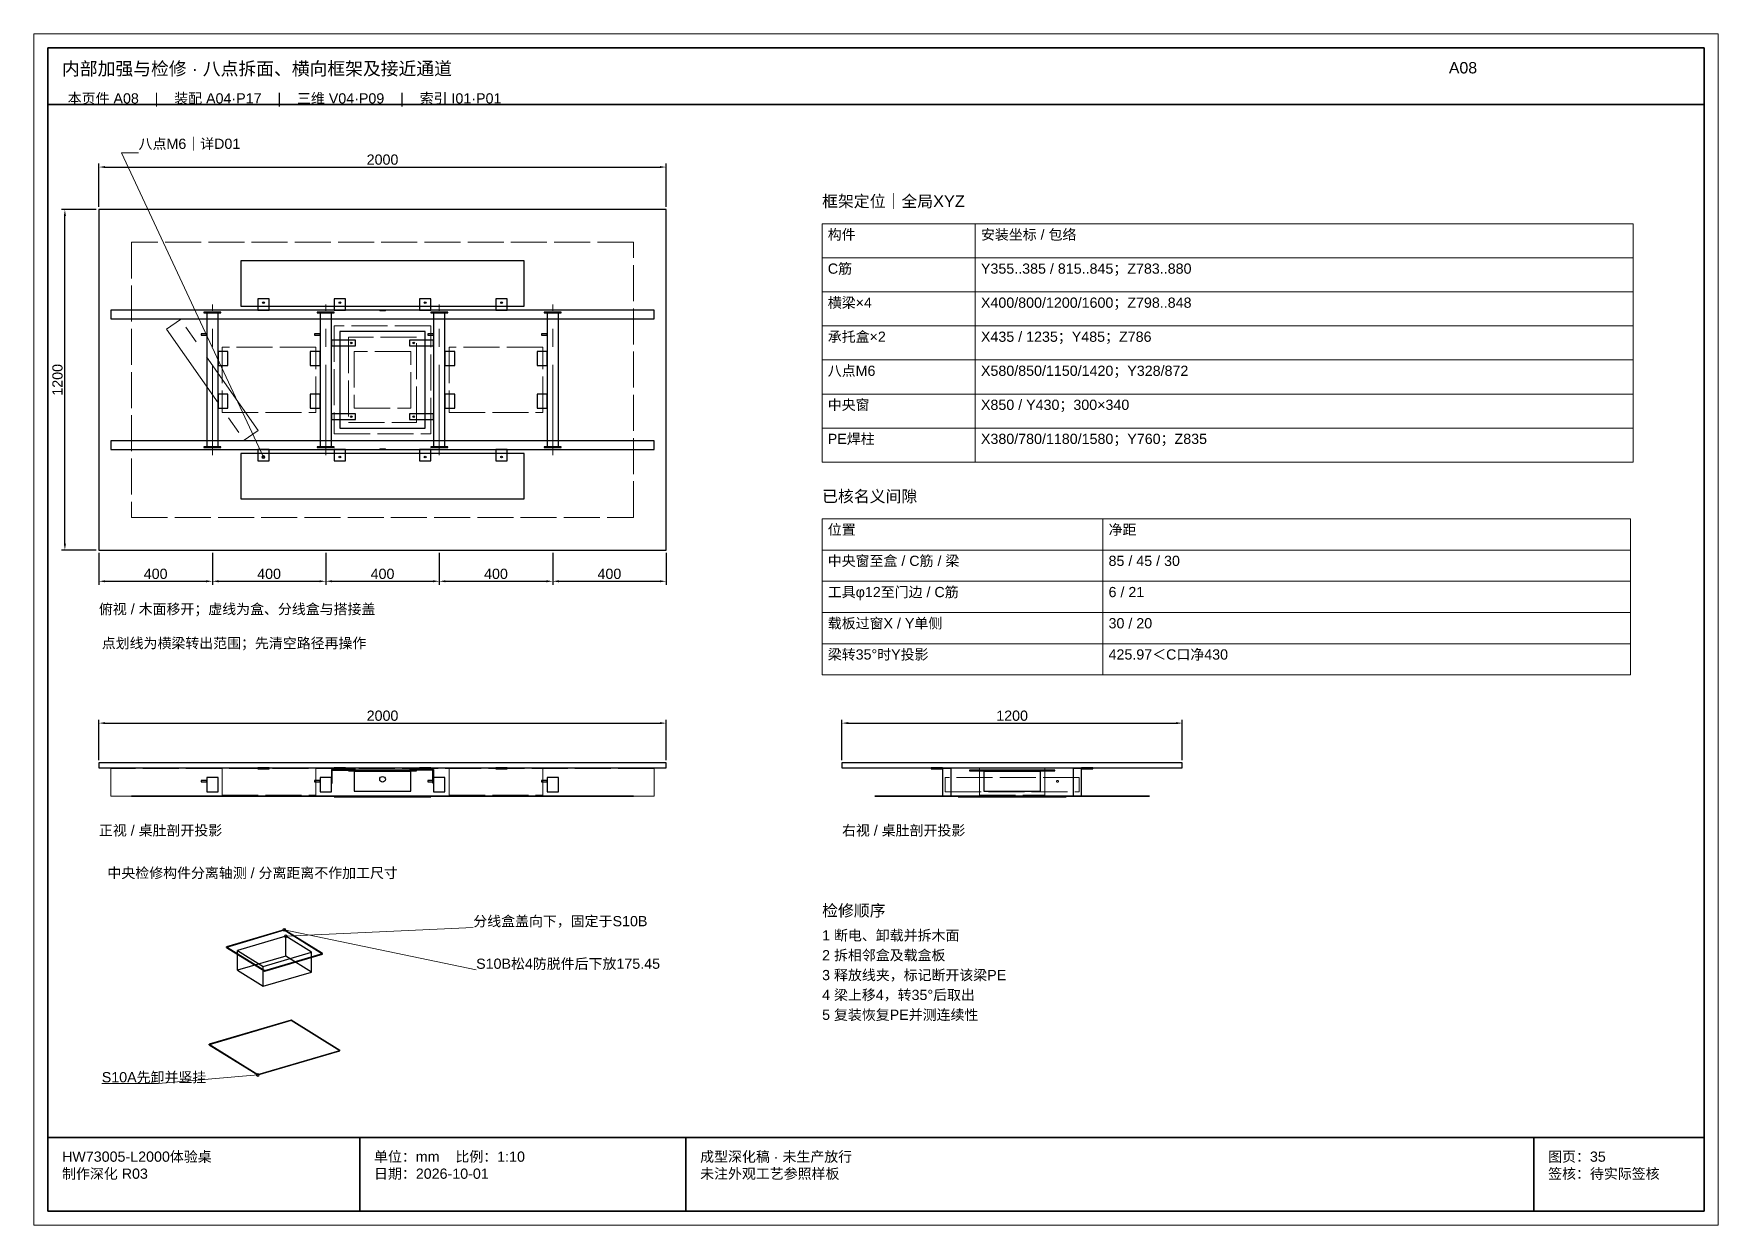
# Paper-space layout 'A08' of a CAD drawing. Header units: millimetres. Extents: x 0 to 594, y 0 to 420.
# The model-space entities are those that its viewports show. They can reach past a viewport. Long polylines and large blocks are cut down to what shows.
import ezdxf

# ---------------------------------------------------------------- set-up
doc = ezdxf.new("R2010")
doc.units = ezdxf.units.MM
doc.linetypes.add('CENTER', pattern=[5.08, 3.175, -0.635, 0.635, -0.635])
doc.linetypes.add('DASHED', pattern=[1.524, 1.27, -0.254])
for name, color, linetype, lineweight in [('CENTER', 8, 'CENTER', 13), ('DIM', 7, 'Continuous', 13), ('FRAME', 7, 'Continuous', 35), ('HIDDEN', 8, 'DASHED', 13), ('NOTE', 7, 'Continuous', 18), ('OUTLINE', 7, 'Continuous', 25)]:
    doc.layers.add(name, color=color, linetype=linetype, lineweight=lineweight)
doc.styles.add('CN', font='Arial Unicode.ttf')
doc.dimstyles.new('D10_A2', dxfattribs={"dimtxt": 36, "dimasz": 22, "dimexe": 12, "dimexo": 10, "dimgap": 8, "dimtad": 1, "dimdsep": 46, "dimtxsty": 'CN', "dimcen": 2.5, "dimclrd": 7, "dimclre": 7, "dimclrt": 7, "dimazin": 3, "dimtfac": 1, "dimtmove": 0, "dimatfit": 3})

msp = doc.modelspace()

# ---------------------------------------------------------------- linework, layer by layer
at = {"layer": 'CENTER'}
for p, q in [((228630, 2715), (228630, 3245)), ((229030, 2715), (229030, 3245)), ((229430, 2715), (229430, 3245)), ((229830, 2715), (229830, 3245))]:
    msp.add_line(p, q, dxfattribs=at)
msp.add_lwpolyline([(228742.51, 2767.015), (228791.659, 2801.43), (228517.49, 3192.985), (228468.341, 3158.57)], close=True, dxfattribs=at)
at = {"layer": 'DIM'}
for points in [[(228810, 2708), (228310, 3780), (228370, 3780)], [(228883.5, 1041.7), (229560, 900), (229560, 900)], [(228889, 1018.7), (229550, 1050), (229550, 1050)], [(228790, 530), (228440, 500), (228240, 500)]]:
    msp.add_lwpolyline(points, dxfattribs=at)
for points in [[(230780, 3410), (231320, 3410), (231320, 3530), (230780, 3530)], [(231320, 3410), (233640, 3410), (233640, 3530), (231320, 3530)], [(230780, 3290), (231320, 3290), (231320, 3410), (230780, 3410)], [(231320, 3290), (233640, 3290), (233640, 3410), (231320, 3410)], [(230780, 3170), (231320, 3170), (231320, 3290), (230780, 3290)], [(231320, 3170), (233640, 3170), (233640, 3290), (231320, 3290)], [(230780, 3050), (231320, 3050), (231320, 3170), (230780, 3170)], [(231320, 3050), (233640, 3050), (233640, 3170), (231320, 3170)], [(230780, 2930), (231320, 2930), (231320, 3050), (230780, 3050)], [(231320, 2930), (233640, 2930), (233640, 3050), (231320, 3050)], [(230780, 2810), (231320, 2810), (231320, 2930), (230780, 2930)], [(231320, 2810), (233640, 2810), (233640, 2930), (231320, 2930)], [(230780, 2690), (231320, 2690), (231320, 2810), (230780, 2810)], [(231320, 2690), (233640, 2690), (233640, 2810), (231320, 2810)], [(230780, 2380), (231770, 2380), (231770, 2490), (230780, 2490)], [(231770, 2380), (233630, 2380), (233630, 2490), (231770, 2490)], [(230780, 2270), (231770, 2270), (231770, 2380), (230780, 2380)], [(231770, 2270), (233630, 2270), (233630, 2380), (231770, 2380)], [(230780, 2160), (231770, 2160), (231770, 2270), (230780, 2270)], [(231770, 2160), (233630, 2160), (233630, 2270), (231770, 2270)], [(230780, 2050), (231770, 2050), (231770, 2160), (230780, 2160)], [(231770, 2050), (233630, 2050), (233630, 2160), (231770, 2160)], [(230780, 1940), (231770, 1940), (231770, 2050), (230780, 2050)], [(231770, 1940), (233630, 1940), (233630, 2050), (231770, 2050)]]:
    msp.add_lwpolyline(points, close=True, dxfattribs=at)
for centre in [(228810, 2708), (228883.5, 1041.7), (228889, 1018.7), (228790, 530)]:
    msp.add_circle(centre, 5, dxfattribs=at)
at = {"layer": 'FRAME'}
for p, q in [((228050, 3950), (233890, 3950)), ((228050, 310), (233890, 310)), ((229150, 50), (229150, 310)), ((230300, 50), (230300, 310)), ((233290, 50), (233290, 310))]:
    msp.add_line(p, q, dxfattribs=at)
msp.add_lwpolyline([(228050, 50), (233890, 50), (233890, 4150), (228050, 4150)], close=True, dxfattribs=at)
at = {"layer": 'HIDDEN'}
for points in [[(228345.3, 2495.3), (230114.7, 2495.3), (230114.7, 3464.7), (228345.3, 3464.7)], [(229220, 3223), (229240, 3223), (229240, 3225), (229220, 3225)], [(229060, 2790), (229400, 2790), (229400, 3170), (229060, 3170)], [(228665, 2865), (228995, 2865), (228995, 3095), (228665, 3095)], [(229110, 2830), (229350, 2830), (229350, 3130), (229110, 3130)], [(229465, 2865), (229795, 2865), (229795, 3095), (229465, 3095)], [(229130, 2880), (229330, 2880), (229330, 3080), (229130, 3080)], [(229220, 2735), (229240, 2735), (229240, 2737), (229220, 2737)], [(228272.3, 1513), (230187.7, 1513), (230187.7, 1610), (228272.3, 1610)], [(228665, 1516), (228995, 1516), (228995, 1612), (228665, 1612)], [(229465, 1516), (229795, 1516), (229795, 1612), (229465, 1612)], [(231335, 1516), (231565, 1516), (231565, 1612), (231335, 1612)], [(231214, 1528), (231686, 1528), (231686, 1578), (231214, 1578)]]:
    msp.add_lwpolyline(points, close=True, dxfattribs=at)
msp.add_circle((231610, 1565), 3.25, dxfattribs=at)
at = {"layer": 'OUTLINE'}
for p, q in [((228883.5, 1039.7), (228883.5, 1041.7)), ((228889, 948.7), (228889, 1018.7)), ((228679.5, 979.7), (228679.5, 981.7)), ((228719, 898.7), (228719, 968.7)), ((228979, 892.7), (228979, 962.7)), ((229018.5, 955.7), (229018.5, 957.7)), ((228809, 842.7), (228809, 912.7)), ((228814.5, 895.7), (228814.5, 897.7)), ((228908, 721.4), (228908, 722.9)), ((228619, 636.4), (228619, 637.9)), ((229079, 615), (229079, 616.5)), ((228790, 530), (228790, 531.5))]:
    msp.add_line(p, q, dxfattribs=at)
for points in [[(228230, 2380), (230230, 2380), (230230, 3580), (228230, 3580)], [(228730, 3240), (229730, 3240), (229730, 3400), (228730, 3400)], [(228272.3, 3195), (230187.7, 3195), (230187.7, 3225), (228272.3, 3225)], [(228600, 3216), (228660, 3216), (228660, 3219), (228600, 3219)], [(228610, 2744), (228650, 2744), (228650, 3216), (228610, 3216)], [(228790, 3225), (228830, 3225), (228830, 3265), (228790, 3265)], [(229000, 3216), (229060, 3216), (229060, 3219), (229000, 3219)], [(229010, 2744), (229050, 2744), (229050, 3216), (229010, 3216)], [(229060, 3225), (229100, 3225), (229100, 3265), (229060, 3265)], [(229360, 3225), (229400, 3225), (229400, 3265), (229360, 3265)], [(229400, 3216), (229460, 3216), (229460, 3219), (229400, 3219)], [(229410, 2744), (229450, 2744), (229450, 3216), (229410, 3216)], [(229630, 3225), (229670, 3225), (229670, 3265), (229630, 3265)], [(229800, 3216), (229860, 3216), (229860, 3219), (229800, 3219)], [(229810, 2744), (229850, 2744), (229850, 3216), (229810, 3216)], [(229080, 2810), (229380, 2810), (229380, 3150), (229080, 3150)], [(228590.3, 3137.5), (228610, 3137.5), (228610, 3142.5), (228590.3, 3142.5)], [(228990.3, 3137.5), (229010, 3137.5), (229010, 3142.5), (228990.3, 3142.5)], [(229050, 3100), (229135, 3100), (229135, 3120), (229050, 3120)], [(229325, 3100), (229410, 3100), (229410, 3120), (229325, 3120)], [(229390.3, 3137.5), (229410, 3137.5), (229410, 3142.5), (229390.3, 3142.5)], [(229790.3, 3137.5), (229810, 3137.5), (229810, 3142.5), (229790.3, 3142.5)], [(228650, 3030), (228685, 3030), (228685, 3080), (228650, 3080)], [(228975, 3030), (229010, 3030), (229010, 3080), (228975, 3080)], [(229450, 3030), (229485, 3030), (229485, 3080), (229450, 3080)], [(229775, 3030), (229810, 3030), (229810, 3080), (229775, 3080)], [(228650, 2880), (228685, 2880), (228685, 2930), (228650, 2930)], [(228975, 2880), (229010, 2880), (229010, 2930), (228975, 2930)], [(229450, 2880), (229485, 2880), (229485, 2930), (229450, 2930)], [(229775, 2880), (229810, 2880), (229810, 2930), (229775, 2930)], [(229050, 2840), (229135, 2840), (229135, 2860), (229050, 2860)], [(229325, 2840), (229410, 2840), (229410, 2860), (229325, 2860)], [(228272.3, 2735), (230187.7, 2735), (230187.7, 2765), (228272.3, 2765)], [(228600, 2741), (228660, 2741), (228660, 2744), (228600, 2744)], [(228790, 2695), (228830, 2695), (228830, 2735), (228790, 2735)], [(229000, 2741), (229060, 2741), (229060, 2744), (229000, 2744)], [(229060, 2695), (229100, 2695), (229100, 2735), (229060, 2735)], [(229360, 2695), (229400, 2695), (229400, 2735), (229360, 2735)], [(229400, 2741), (229460, 2741), (229460, 2744), (229400, 2744)], [(229630, 2695), (229670, 2695), (229670, 2735), (229630, 2735)], [(229800, 2741), (229860, 2741), (229860, 2744), (229800, 2744)], [(228730, 2560), (229730, 2560), (229730, 2720), (228730, 2720)], [(228230, 1612), (230230, 1612), (230230, 1630), (228230, 1630)], [(228790, 1609), (228830, 1609), (228830, 1612), (228790, 1612)], [(229050, 1558), (229053, 1558), (229053, 1604), (229135, 1604), (229135, 1607), (229050, 1607)], [(229060, 1609), (229100, 1609), (229100, 1612), (229060, 1612)], [(229110, 1602), (229350, 1602), (229350, 1604), (229110, 1604)], [(229410, 1558), (229407, 1558), (229407, 1604), (229325, 1604), (229325, 1607), (229410, 1607)], [(229360, 1609), (229400, 1609), (229400, 1612), (229360, 1612)], [(229630, 1609), (229670, 1609), (229670, 1612), (229630, 1612)], [(230850, 1612), (232050, 1612), (232050, 1630), (230850, 1630)], [(231165, 1609), (231205, 1609), (231205, 1612), (231165, 1612)], [(231205, 1513), (231235, 1513), (231235, 1610), (231205, 1610)], [(231300, 1602), (231600, 1602), (231600, 1604), (231300, 1604)], [(231665, 1513), (231695, 1513), (231695, 1610), (231665, 1610)], [(231695, 1609), (231735, 1609), (231735, 1612), (231695, 1612)], [(228590.3, 1562.5), (228610, 1562.5), (228610, 1567.5), (228590.3, 1567.5)], [(228610, 1528), (228650, 1528), (228650, 1578), (228610, 1578)], [(228990.3, 1562.5), (229010, 1562.5), (229010, 1567.5), (228990.3, 1567.5)], [(229010, 1528), (229050, 1528), (229050, 1578), (229010, 1578)], [(229130, 1530), (229330, 1530), (229330, 1600), (229130, 1600)], [(229390.3, 1562.5), (229410, 1562.5), (229410, 1567.5), (229390.3, 1567.5)], [(229410, 1528), (229450, 1528), (229450, 1578), (229410, 1578)], [(229790.3, 1562.5), (229810, 1562.5), (229810, 1567.5), (229790.3, 1567.5)], [(229810, 1528), (229850, 1528), (229850, 1578), (229810, 1578)], [(231350, 1530), (231550, 1530), (231550, 1600), (231350, 1600)], [(228345.3, 1512), (230114.7, 1512), (230114.7, 1513), (228345.3, 1513)], [(229060, 1510.5), (229400, 1510.5), (229400, 1512), (229060, 1512)], [(230965.3, 1512), (231934.7, 1512), (231934.7, 1513), (230965.3, 1513)], [(231260, 1510.5), (231640, 1510.5), (231640, 1512), (231260, 1512)], [(228814.5, 897.7), (229018.5, 957.7), (228883.5, 1041.7), (228679.5, 981.7)], [(228814.5, 895.7), (229018.5, 955.7), (228883.5, 1039.7), (228679.5, 979.7)], [(228809, 912.7), (228979, 962.7), (228889, 1018.7), (228719, 968.7)], [(228809, 842.7), (228979, 892.7), (228889, 948.7), (228719, 898.7)], [(228790, 531.5), (229079, 616.5), (228908, 722.9), (228619, 637.9)], [(228790, 530), (229079, 615), (228908, 721.4), (228619, 636.4)]]:
    msp.add_lwpolyline(points, close=True, dxfattribs=at)
for centre, radius in [((228810, 3252), 3.3), ((229080, 3252), 3.3), ((229380, 3252), 3.3), ((229650, 3252), 3.3), ((229120, 3110), 3), ((229340, 3110), 3), ((229120, 2850), 3), ((229340, 2850), 3), ((228810, 2708), 3.3), ((229080, 2708), 3.3), ((229380, 2708), 3.3), ((229650, 2708), 3.3), ((229230, 1572), 10)]:
    msp.add_circle(centre, radius, dxfattribs=at)

# ---------------------------------------------------------------- texts
at = {"layer": 'NOTE', "attachment_point": 1, "style": 'CN'}
for s, insert, char_height, width in [('内部加强与检修 · 八点拆面、横向框架及接近通道', (228100, 4100), 46, 4840), ('A08', (232990, 4100), 40, 900), ('本页件 A08    |    装配 A04·P17    |    三维 V04·P09    |    索引 I01·P01', (228120, 3990), 36, 5700), ('八点M6｜详D01', (228370, 3830), 36, 1560), ('框架定位｜全局XYZ', (230780, 3630), 41, 2860), ('构件', (230800, 3510), 36, 500), ('安装坐标 / 包络', (231340, 3510), 36, 2280), ('C筋', (230800, 3390), 36, 500), ('Y355..385 / 815..845；Z783..880', (231340, 3390), 36, 2280), ('横梁×4', (230800, 3270), 36, 500), ('X400/800/1200/1600；Z798..848', (231340, 3270), 36, 2280), ('承托盒×2', (230800, 3150), 36, 500), ('X435 / 1235；Y485；Z786', (231340, 3150), 36, 2280), ('八点M6', (230800, 3030), 36, 500), ('X580/850/1150/1420；Y328/872', (231340, 3030), 36, 2280), ('中央窗', (230800, 2910), 36, 500), ('X850 / Y430；300×340', (231340, 2910), 36, 2280), ('PE焊柱', (230800, 2790), 36, 500), ('X380/780/1180/1580；Y760；Z835', (231340, 2790), 36, 2280), ('已核名义间隙', (230780, 2590), 41, 2850), ('位置', (230800, 2470), 36, 950), ('净距', (231790, 2470), 36, 1820), ('中央窗至盒 / C筋 / 梁', (230800, 2360), 36, 950), ('85 / 45 / 30', (231790, 2360), 36, 1820), ('工具φ12至门边 / C筋', (230800, 2250), 36, 950), ('6 / 21', (231790, 2250), 36, 1820), ('俯视 / 木面移开；虚线为盒、分线盒与搭接盖', (228230, 2190), 36, 2300), ('载板过窗X / Y单侧', (230800, 2140), 36, 950), ('30 / 20', (231790, 2140), 36, 1820), ('点划线为横梁转出范围；先清空路径再操作', (228240, 2070), 36, 5250), ('梁转35°时Y投影', (230800, 2030), 36, 950), ('425.97＜C口净430', (231790, 2030), 36, 1820), ('正视 / 桌肚剖开投影', (228230, 1410), 36, 2250), ('右视 / 桌肚剖开投影', (230850, 1410), 36, 1450), ('中央检修构件分离轴测 / 分离距离不作加工尺寸', (228260, 1260), 36, 2350), ('检修顺序', (230780, 1130), 41, 2840), ('分线盒盖向下，固定于S10B', (229550, 1090), 36, 900), ('1 断电、卸载并拆木面', (230780, 1040), 36, 2840), ('2 拆相邻盒及载盒板', (230780, 970), 36, 2840), ('S10B松4防脱件后下放175.45', (229560, 940), 36, 900), ('3 释放线夹，标记断开该梁PE', (230780, 900), 36, 2840), ('4 梁上移4，转35°后取出', (230780, 830), 36, 2840), ('5 复装恢复PE并测连续性', (230780, 760), 36, 2840), ('S10A先卸并竖挂', (228240, 540), 36, 900), ('HW73005-L2000体验桌\\P制作深化 R03', (228100, 260), 36, 1000), ('单位：mm    比例：1:10\\P日期：2026-10-01', (229200, 260), 36, 1050), ('成型深化稿 · 未生产放行\\P未注外观工艺参照样板', (230350, 260), 36, 2890), ('图页：35\\P签核：待实际签核', (233340, 260), 36, 550)]:
    msp.add_mtext(s, dxfattribs=dict(at, insert=insert, char_height=char_height, width=width))

# ---------------------------------------------------------------- dimensions: what is measured, and where the dimension line sits
at = {"layer": 'DIM'}
for base, p1, p2 in [((228230, 3730), (228230, 3580), (230230, 3580)), ((228230, 2270), (228230, 2380), (228630, 2380)), ((228630, 2270), (228630, 2380), (229030, 2380)), ((229030, 2270), (229030, 2380), (229430, 2380)), ((229430, 2270), (229430, 2380), (229830, 2380)), ((229830, 2270), (229830, 2380), (230230, 2380)), ((228230, 1770), (228230, 1630), (230230, 1630)), ((230850, 1770), (230850, 1630), (232050, 1630))]:
    msp.add_linear_dim(base=base, p1=p1, p2=p2, dimstyle='D10_A2', dxfattribs=at).render()
msp.add_linear_dim(base=(228110, 2380), p1=(228230, 2380), p2=(228230, 3580), angle=90, dimstyle='D10_A2', dxfattribs=at).render()

psp = doc.layouts.new('A08')

# ---------------------------------------------------------------- viewports
at = {"layer": 'Defpoints'}
psp.add_viewport(center=(297, 210), size=(594, 420), view_center_point=(230970, 2100), view_height=4200, dxfattribs=at)

doc.saveas('drawing.dxf')
